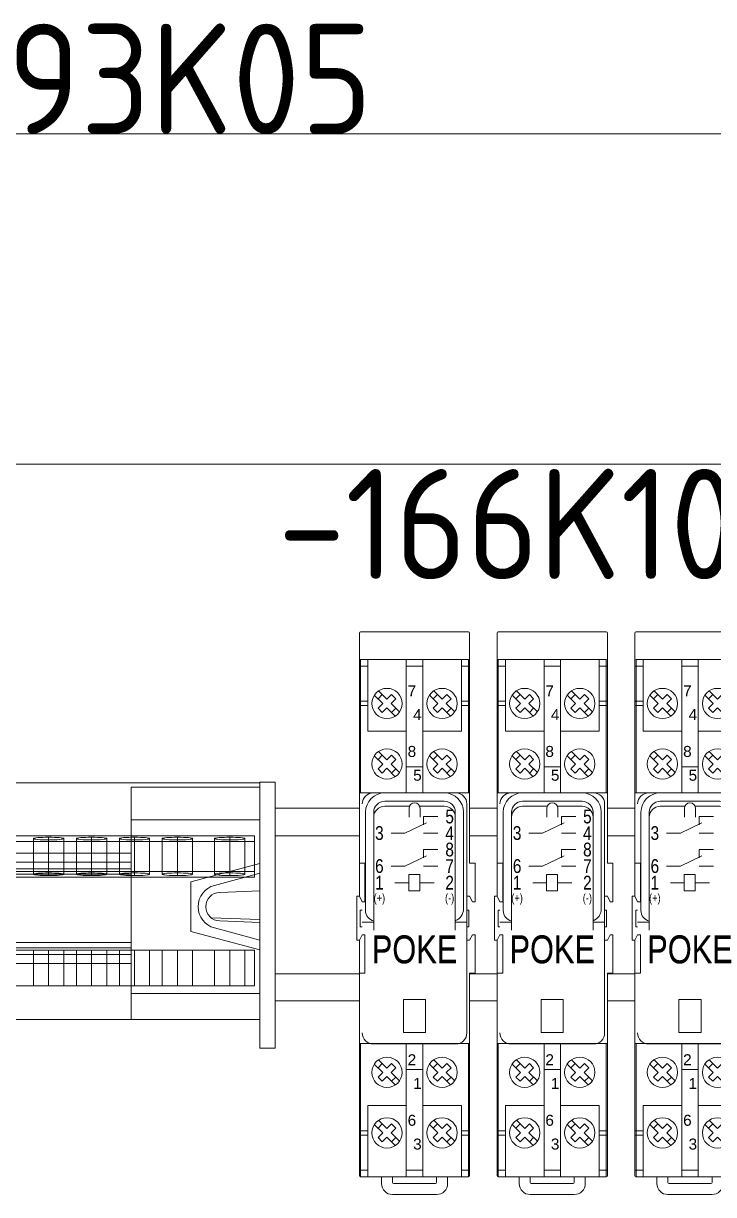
# Model space of a CAD drawing. Header units: millimetres. Extents: x 1359 to 3577, y 1333 to 3557.
# Drawn here: x 1726.3 to 1851.6, y 2063.9 to 2276.6 of the extents above; entities that cross this region are included whole.
import ezdxf
from ezdxf.enums import TextEntityAlignment as Align

# ---------------------------------------------------------------- set-up
doc = ezdxf.new("R2010")
doc.units = ezdxf.units.MM
doc.layers.add('000-PI-Oprema', color=30, linetype='Continuous', lineweight=5)
doc.layers.add('000-SI-Oprema', color=30, linetype='Continuous', lineweight=0)
doc.layers.add('002-PI-Kabelska kanalica', color=150, linetype='Continuous')
doc.styles.add('NUOVO', font='txt.shx', dxfattribs={"width": 0.8, "height": 0.8})
doc.styles.add('PI0', font='isocpeur.ttf', dxfattribs={"width": 0.9})
doc.styles.get("Standard").update_dxf_attribs({"font": 'arial.ttf'})

# ---------------------------------------------------------------- blocks, each defined once
blk = doc.blocks.new('*U50')
at = {"layer": '002-PI-Kabelska kanalica', "color": 0, "linetype": 'ByBlock', "lineweight": 0}
for p, q in [((-20, -100), (-20, 715)), ((40, -100), (40, 715))]:
    blk.add_line(p, q, dxfattribs=at)
blk = doc.blocks.new('bd-100-125al')
at = {"layer": '000-PI-Oprema', "color": 0, "linetype": 'ByBlock', "lineweight": 0}
for p, q in [((56367.23, 32694.92), (56367.23, 32694.92)), ((56370.32, 32694.92), (56370.32, 32694.92)), ((56371.92, 32694.92), (56371.92, 32694.92)), ((56380.52, 32694.92), (56380.52, 32694.92)), ((56383.02, 32694.92), (56383.02, 32694.92)), ((56386.86, 32694.92), (56386.86, 32694.92)), ((56392.27, 32694.94), (56392.27, 32694.94)), ((56396.62, 32694.92), (56396.62, 32694.92)), ((56406.21, 32694.92), (56406.21, 32694.92)), ((56407.41, 32694.92), (56407.41, 32694.92)), ((56409.32, 32694.92), (56409.32, 32694.92)), ((56411.22, 32694.92), (56411.22, 32694.92)), ((56415.55, 32694.92), (56415.55, 32694.92)), ((56367.23, 32692.12), (56368.13, 32692.12)), ((56367.23, 32692.12), (56367.23, 32692.12)), ((56367.32, 32692.12), (56367.32, 32692.12)), ((56367.32, 32692.12), (56367.32, 32536.02)), ((56370.43, 32692.12), (56368.13, 32692.12)), ((56368.13, 32692.12), (56368.13, 32692.12)), ((56368.13, 32668.77), (56368.13, 32692.12)), ((56369.62, 32692.12), (56368.13, 32692.12)), ((56368.82, 32692.12), (56368.82, 32692.12)), ((56369.62, 32692.12), (56369.62, 32692.12)), ((56369.62, 32692.12), (56369.62, 32692.12)), ((56369.62, 32692.12), (56369.62, 32692.12)), ((56369.62, 32692.12), (56369.62, 32692.12)), ((56369.62, 32692.12), (56369.62, 32692.12)), ((56369.62, 32692.12), (56369.62, 32692.12)), ((56369.62, 32692.12), (56369.62, 32692.12)), ((56371.82, 32692.12), (56369.62, 32692.12)), ((56370.32, 32692.12), (56370.32, 32692.12)), ((56370.32, 32692.12), (56370.32, 32692.12)), ((56371.56, 32692.12), (56370.43, 32692.12)), ((56370.43, 32692.12), (56370.43, 32692.12)), ((56380.52, 32692.12), (56371.56, 32692.12)), ((56371.82, 32692.12), (56371.82, 32692.12)), ((56371.92, 32692.12), (56371.82, 32692.12)), ((56371.82, 32692.12), (56371.82, 32692.12)), ((56371.92, 32692.12), (56371.92, 32692.12)), ((56371.93, 32692.12), (56371.93, 32692.12)), ((56371.93, 32692.12), (56371.93, 32692.12)), ((56372.32, 32692.12), (56371.93, 32692.12)), ((56372.32, 32692.12), (56372.32, 32692.12)), ((56372.32, 32692.12), (56373.52, 32692.12)), ((56372.32, 32692.12), (56372.32, 32692.12)), ((56373.52, 32692.12), (56373.52, 32692.12)), ((56375.42, 32692.12), (56373.52, 32692.12)), ((56374.02, 32692.12), (56374.02, 32692.12)), ((56374.02, 32692.12), (56374.02, 32668.77)), ((56375.42, 32692.12), (56377.82, 32692.12)), ((56376.96, 32691.17), (56376.96, 32562.17)), ((56376.96, 32691.17), (56383.44, 32691.17)), ((56380.52, 32692.12), (56377.82, 32692.12)), ((56378.01, 32572.17), (56378.01, 32691.17)), ((56380.52, 32692.12), (56381.97, 32692.12)), ((56380.52, 32692.12), (56380.52, 32692.12)), ((56380.52, 32692.12), (56380.52, 32692.12)), ((56383.77, 32692.12), (56381.97, 32692.12)), ((56381.97, 32692.12), (56381.97, 32692.12)), ((56385.32, 32679.62), (56381.97, 32692.12)), ((56383.44, 32691.17), (56383.44, 32562.17)), ((56384.49, 32691.17), (56383.44, 32691.17)), ((56383.75, 32692.12), (56383.75, 32692.12)), ((56385.95, 32683.88), (56383.75, 32692.12)), ((56386.96, 32692.12), (56383.77, 32692.12)), ((56383.77, 32692.12), (56383.77, 32692.12)), ((56384.49, 32572.17), (56384.49, 32691.17)), ((56392.17, 32692.12), (56386.96, 32692.12)), ((56387.22, 32684.83), (56386.96, 32692.12)), ((56392.17, 32692.12), (56391.86, 32683.31)), ((56395.87, 32692.12), (56392.17, 32692.12)), ((56392.67, 32692.12), (56392.41, 32684.83)), ((56395.89, 32692.12), (56393.68, 32683.88)), ((56397.66, 32692.12), (56394.32, 32679.62)), ((56397.66, 32692.12), (56395.87, 32692.12)), ((56395.87, 32692.12), (56395.87, 32692.12)), ((56395.89, 32692.12), (56395.89, 32692.12)), ((56397.66, 32692.12), (56399.12, 32692.12)), ((56397.66, 32692.12), (56397.66, 32692.12)), ((56397.71, 32691.17), (56397.71, 32562.17)), ((56397.71, 32691.17), (56397.71, 32691.17)), ((56397.71, 32691.17), (56404.21, 32691.17)), ((56404.97, 32692.12), (56399.12, 32692.12)), ((56399.12, 32692.12), (56399.12, 32692.12)), ((56399.12, 32692.12), (56404.72, 32692.12)), ((56404.21, 32691.17), (56404.21, 32562.17)), ((56404.21, 32691.17), (56404.21, 32691.17)), ((56406.32, 32692.12), (56404.72, 32692.12)), ((56405.62, 32692.12), (56405.62, 32668.77)), ((56406.32, 32692.12), (56406.21, 32692.12)), ((56406.21, 32692.12), (56406.21, 32692.12)), ((56406.21, 32692.12), (56406.21, 32692.12)), ((56406.32, 32692.12), (56406.35, 32692.12)), ((56408.05, 32692.12), (56406.35, 32692.12)), ((56407.41, 32692.12), (56407.41, 32692.12)), ((56407.72, 32692.12), (56407.72, 32692.12)), ((56407.82, 32692.12), (56407.82, 32692.12)), ((56409.32, 32692.12), (56409.32, 32692.12)), ((56409.32, 32692.12), (56409.32, 32692.12)), ((56410.32, 32692.12), (56410.32, 32692.12)), ((56411.22, 32692.12), (56411.22, 32692.12)), ((56415.55, 32692.12), (56415.55, 32692.12)), ((56377.45, 32689.42), (56383.93, 32689.42)), ((56397.71, 32689.42), (56404.21, 32689.42)), ((56383.69, 32686.67), (56377.21, 32686.67)), ((56384.17, 32686.67), (56377.69, 32686.67)), ((56404.21, 32686.67), (56397.71, 32686.67)), ((56404.21, 32686.67), (56397.71, 32686.67)), ((56387.22, 32684.83), (56387.22, 32684.83)), ((56392.41, 32684.83), (56392.41, 32684.83)), ((56392.41, 32684.83), (56392.41, 32684.83)), ((56377.45, 32683.92), (56383.93, 32683.92)), ((56385.95, 32683.88), (56385.95, 32683.88)), ((56391.86, 32683.31), (56391.86, 32683.31)), ((56393.68, 32683.88), (56393.68, 32683.88)), ((56397.71, 32683.92), (56404.21, 32683.92)), ((56377.45, 32679.92), (56383.93, 32679.92)), ((56385.32, 32679.62), (56385.32, 32679.62)), ((56385.32, 32679.62), (56394.32, 32679.62)), ((56394.32, 32679.62), (56394.32, 32679.62)), ((56397.71, 32679.92), (56404.21, 32679.92)), ((56383.69, 32677.17), (56377.21, 32677.17)), ((56384.17, 32677.17), (56377.69, 32677.17)), ((56404.21, 32677.17), (56397.71, 32677.17)), ((56404.21, 32677.17), (56397.71, 32677.17)), ((56377.45, 32674.42), (56383.93, 32674.42)), ((56397.71, 32674.42), (56404.21, 32674.42)), ((56377.45, 32672.12), (56383.93, 32672.12)), ((56397.71, 32672.12), (56404.21, 32672.12)), ((56368.13, 32668.77), (56369.62, 32668.77)), ((56368.13, 32668.77), (56368.13, 32668.77)), ((56369.62, 32668.77), (56369.63, 32668.77)), ((56369.63, 32668.77), (56371.93, 32668.77)), ((56370.43, 32668.77), (56370.43, 32668.77)), ((56370.92, 32668.77), (56370.92, 32668.77)), ((56371.93, 32668.77), (56371.93, 32668.77)), ((56371.93, 32668.77), (56372.12, 32668.77)), ((56372.12, 32668.77), (56380.12, 32668.77)), ((56372.12, 32668.77), (56372.12, 32668.77)), ((56383.69, 32669.37), (56377.21, 32669.37)), ((56384.17, 32669.37), (56377.69, 32669.37)), ((56380.12, 32668.77), (56400.12, 32668.77)), ((56380.12, 32562.17), (56380.12, 32668.77)), ((56380.12, 32668.77), (56380.12, 32668.77)), ((56381.72, 32668.77), (56381.72, 32668.77)), ((56381.72, 32562.17), (56381.72, 32668.77)), ((56382.92, 32668.77), (56382.92, 32668.77)), ((56382.92, 32562.17), (56382.92, 32668.77)), ((56382.92, 32562.17), (56382.92, 32668.77)), ((56383.92, 32668.77), (56383.92, 32562.17)), ((56396.32, 32562.17), (56396.32, 32668.77)), ((56397.32, 32668.77), (56397.32, 32562.17)), ((56397.32, 32668.77), (56397.32, 32668.77)), ((56397.32, 32562.17), (56397.32, 32668.77)), ((56404.21, 32669.37), (56397.71, 32669.37)), ((56404.21, 32669.37), (56397.71, 32669.37)), ((56398.52, 32668.77), (56398.52, 32668.77)), ((56398.52, 32562.17), (56398.52, 32668.77)), ((56400.12, 32668.77), (56407.72, 32668.77)), ((56400.12, 32668.77), (56400.12, 32562.17)), ((56400.12, 32668.77), (56400.12, 32668.77)), ((56408.12, 32668.77), (56407.72, 32668.77)), ((56407.72, 32668.77), (56407.72, 32668.77)), ((56408.12, 32668.77), (56408.12, 32668.77)), ((56408.12, 32668.77), (56409.32, 32668.77)), ((56410.32, 32668.77), (56409.32, 32668.77)), ((56409.32, 32668.77), (56409.32, 32668.77)), ((56410.32, 32668.77), (56410.32, 32668.77)), ((56377.45, 32666.62), (56383.93, 32666.62)), ((56397.71, 32666.62), (56404.21, 32666.62)), ((56377.45, 32664.32), (56383.93, 32664.32)), ((56397.71, 32664.32), (56404.21, 32664.32)), ((56383.69, 32661.57), (56377.21, 32661.57)), ((56384.17, 32661.57), (56377.69, 32661.57)), ((56404.21, 32661.57), (56397.71, 32661.57)), ((56404.21, 32661.57), (56397.71, 32661.57)), ((56377.45, 32658.82), (56383.93, 32658.82)), ((56397.71, 32658.82), (56404.21, 32658.82)), ((56377.45, 32656.52), (56383.93, 32656.52)), ((56397.71, 32656.52), (56404.21, 32656.52)), ((56383.69, 32653.77), (56377.21, 32653.77)), ((56384.17, 32653.77), (56377.69, 32653.77)), ((56404.21, 32653.77), (56397.71, 32653.77)), ((56404.21, 32653.77), (56397.71, 32653.77)), ((56377.45, 32651.02), (56383.93, 32651.02)), ((56397.71, 32651.02), (56404.21, 32651.02))]:
    blk.add_line(p, q, dxfattribs=at)
for points in [[(56373.52, 32694.92), (56372.32, 32694.92), (56372.32, 32694.92), (56371.92, 32694.92), (56369.62, 32694.92), (56369.62, 32694.92), (56368.13, 32694.92), (56368.13, 32694.92), (56367.23, 32694.92), (56367.23, 32692.12)], [(56399.12, 32694.92), (56399.12, 32694.92), (56392.77, 32694.92), (56392.77, 32694.92), (56392.77, 32694.92), (56392.77, 32694.92), (56392.27, 32694.92), (56386.86, 32694.92), (56380.52, 32694.92), (56378.02, 32694.92), (56377.82, 32694.92), (56375.42, 32694.92), (56375.22, 32694.92), (56373.52, 32694.92), (56373.52, 32694.92)], [(56399.12, 32694.92), (56404.72, 32694.92), (56405.21, 32694.92), (56405.71, 32694.92), (56406.21, 32694.92), (56406.32, 32694.92), (56406.35, 32694.92), (56408.05, 32694.92), (56413.55, 32694.92), (56413.98, 32694.92), (56415.55, 32694.92), (56415.55, 32692.12), (56413.98, 32692.12), (56413.55, 32692.12), (56408.05, 32692.12)]]:
    blk.add_lwpolyline(points, dxfattribs=at)
at = {"layer": '000-PI-Oprema', "color": 0, "linetype": 'ByBlock', "lineweight": 0, "ltscale": 0.25}
blk.add_lwpolyline([(56410.32, 32668.77), (56410.32, 32692.12), (56410.32, 32562.17)], dxfattribs=at)
at = {"layer": '000-PI-Oprema', "color": 0, "linetype": 'ByBlock', "lineweight": 0}
for radius, start, end in [(2.6, 182, 358), (4, 195, 345)]:
    blk.add_arc((56389.82, 32684.92), radius, start, end, dxfattribs=at)
for centre, start_param, end_param in [((56377.45, 32686.67), 0, 1.570796), ((56377.45, 32686.67), -1.570796, 0), ((56383.93, 32686.67), 0, 1.570796), ((56383.93, 32686.67), -1.570796, 0), ((56377.45, 32686.67), 1.570796, 3.141593), ((56377.45, 32686.67), 3.141593, 4.712389), ((56383.93, 32686.67), 1.570796, 3.141593), ((56383.93, 32686.67), 3.141593, 4.712389), ((56377.45, 32677.17), 0, 1.570796), ((56377.45, 32677.17), -1.570796, 0), ((56383.93, 32677.17), 0, 1.570796), ((56383.93, 32677.17), -1.570796, 0), ((56377.45, 32677.17), 1.570796, 3.141593), ((56377.45, 32677.17), 3.141593, 4.712389), ((56383.93, 32677.17), 1.570796, 3.141593), ((56383.93, 32677.17), 3.141593, 4.712389), ((56377.45, 32669.37), 0, 1.570796), ((56377.45, 32669.37), -1.570796, 0), ((56383.93, 32669.37), 0, 1.570796), ((56383.93, 32669.37), -1.570796, 0), ((56377.45, 32669.37), 1.570796, 3.141593), ((56377.45, 32669.37), 3.141593, 4.712389), ((56383.93, 32669.37), 1.570796, 3.141593), ((56383.93, 32669.37), 3.141593, 4.712389), ((56377.45, 32661.57), 0, 1.570796), ((56377.45, 32661.57), -1.570796, 0), ((56383.93, 32661.57), 0, 1.570796), ((56383.93, 32661.57), -1.570796, 0), ((56377.45, 32661.57), 1.570796, 3.141593), ((56377.45, 32661.57), 3.141593, 4.712389), ((56383.93, 32661.57), 1.570796, 3.141593), ((56383.93, 32661.57), 3.141593, 4.712389), ((56377.45, 32653.77), 0, 1.570796), ((56377.45, 32653.77), -1.570796, 0), ((56383.93, 32653.77), 0, 1.570796), ((56383.93, 32653.77), -1.570796, 0), ((56377.45, 32653.77), 1.570796, 3.141593), ((56377.45, 32653.77), 3.141593, 4.712389), ((56383.93, 32653.77), 1.570796, 3.141593), ((56383.93, 32653.77), 3.141593, 4.712389)]:
    blk.add_ellipse(centre, major_axis=(0, 2.75), ratio=0.087156, start_param=start_param, end_param=end_param, dxfattribs=at)
blk = doc.blocks.new('AMRA POKS')
at = {"layer": '000-PI-Oprema', "color": 0, "linetype": 'ByBlock', "lineweight": 0}
for p, q in [((46895.72, 23999.18), (46899.62, 24001.08)), ((46901.72, 24002.18), (46899.12, 24002.18)), ((46899.12, 24000.68), (46899.12, 24002.18)), ((46893.22, 23999.18), (46895.72, 23999.18)), ((46901.72, 23999.18), (46899.12, 23999.18)), ((46895.72, 23993.18), (46899.62, 23995.08)), ((46901.72, 23996.18), (46899.12, 23996.18)), ((46899.12, 23994.68), (46899.12, 23996.18)), ((46893.22, 23993.18), (46895.72, 23993.18)), ((46901.72, 23993.18), (46899.12, 23993.18)), ((46893.92, 23990.18), (46896.42, 23990.18)), ((46896.42, 23991.68), (46896.42, 23988.68)), ((46896.42, 23991.68), (46898.42, 23991.68)), ((46898.42, 23991.68), (46898.42, 23988.68)), ((46901.02, 23990.18), (46898.42, 23990.18)), ((46898.42, 23988.68), (46896.42, 23988.68))]:
    blk.add_line(p, q, dxfattribs=at)
at = {"layer": '000-SI-Oprema', "color": 0, "linetype": 'ByBlock', "lineweight": 0}
for p, q in [((46887.47, 24035.53), (46887.47, 23987.73)), ((46887.67, 24035.73), (46907.27, 24035.73)), ((46907.47, 24035.53), (46907.47, 23993.73)), ((46887.67, 24030.73), (46887.67, 24006.48)), ((46887.67, 24030.73), (46907.27, 24030.73)), ((46888.97, 24030.73), (46888.97, 24017.73)), ((46895.97, 24030.73), (46895.97, 24006.48)), ((46898.97, 24030.73), (46898.97, 24006.48)), ((46905.97, 24030.73), (46905.97, 24017.73)), ((46907.27, 24030.73), (46907.27, 24006.48)), ((46888.97, 24029.51), (46887.67, 24029.51)), ((46898.97, 24029.51), (46895.97, 24029.51)), ((46907.27, 24029.51), (46905.97, 24029.51)), ((46890.17, 24024.24), (46891.69, 24022.73)), ((46890.84, 24023.57), (46891.62, 24024.35)), ((46890.95, 24025.02), (46892.47, 24023.5)), ((46892.47, 24023.5), (46893.31, 24024.35)), ((46893.31, 24024.35), (46894.09, 24023.57)), ((46900.17, 24024.24), (46901.69, 24022.73)), ((46900.84, 24023.57), (46901.62, 24024.35)), ((46900.95, 24025.02), (46902.47, 24023.5)), ((46902.47, 24023.5), (46903.31, 24024.35)), ((46903.31, 24024.35), (46904.09, 24023.57)), ((46887.47, 24022.35), (46888.97, 24022.35)), ((46887.67, 24023.13), (46888.97, 24023.13)), ((46890.84, 24021.88), (46891.69, 24022.73)), ((46890.84, 24021.88), (46891.62, 24021.1)), ((46891.62, 24021.1), (46892.47, 24021.95)), ((46892.47, 24021.95), (46893.98, 24020.43)), ((46893.24, 24022.73), (46894.09, 24023.57)), ((46893.24, 24022.73), (46894.76, 24021.21)), ((46893.31, 24021.1), (46894.09, 24021.88)), ((46900.84, 24021.88), (46901.69, 24022.73)), ((46900.84, 24021.88), (46901.62, 24021.1)), ((46901.62, 24021.1), (46902.47, 24021.95)), ((46902.47, 24021.95), (46903.98, 24020.43)), ((46903.24, 24022.73), (46904.09, 24023.57)), ((46903.24, 24022.73), (46904.76, 24021.21)), ((46903.31, 24021.1), (46904.09, 24021.88)), ((46907.27, 24023.13), (46905.97, 24023.13)), ((46907.47, 24022.35), (46905.97, 24022.35)), ((46888.97, 24017.73), (46895.97, 24017.73)), ((46905.97, 24017.73), (46898.97, 24017.73)), ((46890.84, 24012.57), (46891.62, 24013.35)), ((46890.95, 24014.02), (46892.47, 24012.5)), ((46892.47, 24012.5), (46893.31, 24013.35)), ((46893.31, 24013.35), (46894.09, 24012.57)), ((46900.84, 24012.57), (46901.62, 24013.35)), ((46900.95, 24014.02), (46902.47, 24012.5)), ((46902.47, 24012.5), (46903.31, 24013.35)), ((46903.31, 24013.35), (46904.09, 24012.57)), ((46890.17, 24013.24), (46891.69, 24011.73)), ((46890.84, 24010.88), (46891.69, 24011.73)), ((46893.24, 24011.73), (46894.09, 24012.57)), ((46893.24, 24011.73), (46894.76, 24010.21)), ((46898.97, 24011.21), (46895.97, 24011.21)), ((46900.17, 24013.24), (46901.69, 24011.73)), ((46900.84, 24010.88), (46901.69, 24011.73)), ((46903.24, 24011.73), (46904.09, 24012.57)), ((46903.24, 24011.73), (46904.76, 24010.21)), ((46890.84, 24010.88), (46891.62, 24010.1)), ((46891.62, 24010.1), (46892.47, 24010.95)), ((46892.47, 24010.95), (46893.98, 24009.43)), ((46893.31, 24010.1), (46894.09, 24010.88)), ((46900.84, 24010.88), (46901.62, 24010.1)), ((46901.62, 24010.1), (46902.47, 24010.95)), ((46902.47, 24010.95), (46903.98, 24009.43)), ((46903.31, 24010.1), (46904.09, 24010.88)), ((46887.47, 24006.48), (46907.47, 24006.48)), ((46904.97, 24006.48), (46889.97, 24006.48)), ((46904.97, 24006.48), (46889.97, 24006.48)), ((46892.07, 24006.48), (46902.87, 24006.48)), ((46892.07, 24006.48), (46902.87, 24006.48)), ((46892.07, 24004.98), (46902.87, 24004.98)), ((46888.57, 24002.98), (46888.57, 23985.13)), ((46890.07, 24002.98), (46890.07, 23985.13)), ((46896.55, 24004.08), (46892.07, 24004.08)), ((46896.47, 24003.68), (46896.47, 24002.08)), ((46902.87, 24004.08), (46898.38, 24004.08)), ((46898.47, 24003.68), (46898.47, 24002.08)), ((46904.87, 24002.98), (46904.87, 23985.43)), ((46906.37, 24002.98), (46906.37, 23985.43)), ((46906.97, 23962.88), (46906.97, 24004.48)), ((46906.97, 23962.88), (46906.97, 24004.48)), ((46890.07, 24002.08), (46890.07, 23981.53)), ((46904.87, 24002.08), (46904.87, 23981.53)), ((46887.47, 23993.73), (46888.47, 23993.73)), ((46888.47, 23993.73), (46888.47, 23986.73)), ((46907.47, 23993.73), (46908.47, 23993.73)), ((46908.47, 23993.73), (46908.47, 23986.73)), ((46886.97, 23979.73), (46886.97, 23987.73)), ((46886.97, 23987.73), (46887.47, 23987.73)), ((46887.47, 23987.73), (46887.97, 23986.73)), ((46887.97, 23986.73), (46888.47, 23986.73)), ((46906.97, 23987.73), (46906.97, 23979.73)), ((46907.47, 23987.73), (46906.97, 23987.73)), ((46907.97, 23986.73), (46907.47, 23987.73)), ((46908.47, 23986.73), (46907.97, 23986.73)), ((46887.62, 23985.18), (46887.62, 23982.18)), ((46887.97, 23985.18), (46887.62, 23985.18)), ((46887.62, 23985.18), (46887.62, 23982.18)), ((46887.97, 23985.18), (46887.62, 23985.18)), ((46907.32, 23985.18), (46906.97, 23985.18)), ((46907.32, 23985.18), (46906.97, 23985.18)), ((46907.32, 23985.18), (46907.32, 23982.18)), ((46907.32, 23985.18), (46907.32, 23982.18)), ((46887.97, 23982.18), (46887.62, 23982.18)), ((46887.97, 23982.18), (46887.62, 23982.18)), ((46890.07, 23983.03), (46887.97, 23983.03)), ((46904.87, 23983.03), (46906.97, 23983.03)), ((46907.32, 23982.18), (46906.97, 23982.18)), ((46907.32, 23982.18), (46906.97, 23982.18)), ((46887.47, 23979.73), (46886.97, 23979.73)), ((46887.97, 23980.73), (46887.47, 23979.73)), ((46887.47, 23979.73), (46887.47, 23936.93)), ((46888.47, 23980.73), (46887.97, 23980.73)), ((46888.47, 23980.73), (46888.47, 23973.73)), ((46907.47, 23979.73), (46906.97, 23979.73)), ((46907.47, 23979.73), (46907.97, 23980.73)), ((46908.47, 23980.73), (46907.97, 23980.73)), ((46908.47, 23980.73), (46908.47, 23973.73)), ((46887.47, 23973.73), (46888.47, 23973.73)), ((46907.47, 23973.73), (46907.47, 23936.93)), ((46907.47, 23973.73), (46908.47, 23973.73)), ((46899.47, 23968.98), (46895.47, 23968.98)), ((46895.47, 23968.98), (46895.47, 23962.98)), ((46899.47, 23968.98), (46899.47, 23962.98)), ((46899.47, 23962.98), (46895.47, 23962.98)), ((46887.47, 23960.98), (46907.47, 23960.98)), ((46887.67, 23960.98), (46887.67, 23936.73)), ((46889.97, 23960.88), (46904.97, 23960.88)), ((46889.97, 23960.88), (46904.97, 23960.88)), ((46895.97, 23960.98), (46895.97, 23936.73)), ((46898.97, 23960.98), (46898.97, 23936.73)), ((46907.27, 23960.98), (46907.27, 23936.73)), ((46890.95, 23958.02), (46892.47, 23956.5)), ((46900.95, 23958.02), (46902.47, 23956.5)), ((46890.17, 23957.24), (46891.69, 23955.73)), ((46890.84, 23956.57), (46891.62, 23957.35)), ((46892.47, 23956.5), (46893.31, 23957.35)), ((46893.24, 23955.73), (46894.09, 23956.57)), ((46893.31, 23957.35), (46894.09, 23956.57)), ((46898.97, 23956.24), (46895.97, 23956.24)), ((46900.17, 23957.24), (46901.69, 23955.73)), ((46900.84, 23956.57), (46901.62, 23957.35)), ((46902.47, 23956.5), (46903.31, 23957.35)), ((46903.24, 23955.73), (46904.09, 23956.57)), ((46903.31, 23957.35), (46904.09, 23956.57)), ((46890.84, 23954.88), (46891.69, 23955.73)), ((46890.84, 23954.88), (46891.62, 23954.1)), ((46891.62, 23954.1), (46892.47, 23954.95)), ((46892.47, 23954.95), (46893.98, 23953.43)), ((46893.24, 23955.73), (46894.76, 23954.21)), ((46893.31, 23954.1), (46894.09, 23954.88)), ((46900.84, 23954.88), (46901.69, 23955.73)), ((46900.84, 23954.88), (46901.62, 23954.1)), ((46901.62, 23954.1), (46902.47, 23954.95)), ((46902.47, 23954.95), (46903.98, 23953.43)), ((46903.24, 23955.73), (46904.76, 23954.21)), ((46903.31, 23954.1), (46904.09, 23954.88)), ((46888.97, 23949.73), (46888.97, 23936.73)), ((46888.97, 23949.73), (46895.97, 23949.73)), ((46905.97, 23949.73), (46898.97, 23949.73)), ((46905.97, 23949.73), (46905.97, 23936.73)), ((46890.17, 23946.24), (46891.69, 23944.73)), ((46890.84, 23945.57), (46891.62, 23946.35)), ((46890.95, 23947.02), (46892.47, 23945.5)), ((46892.47, 23945.5), (46893.31, 23946.35)), ((46893.24, 23944.73), (46894.09, 23945.57)), ((46893.31, 23946.35), (46894.09, 23945.57)), ((46900.17, 23946.24), (46901.69, 23944.73)), ((46900.84, 23945.57), (46901.62, 23946.35)), ((46900.95, 23947.02), (46902.47, 23945.5)), ((46902.47, 23945.5), (46903.31, 23946.35)), ((46903.24, 23944.73), (46904.09, 23945.57)), ((46903.31, 23946.35), (46904.09, 23945.57)), ((46887.47, 23945.1), (46888.97, 23945.1)), ((46887.67, 23944.32), (46888.97, 23944.32)), ((46890.84, 23943.88), (46891.69, 23944.73)), ((46890.84, 23943.88), (46891.62, 23943.1)), ((46891.62, 23943.1), (46892.47, 23943.95)), ((46892.47, 23943.95), (46893.98, 23942.43)), ((46893.24, 23944.73), (46894.76, 23943.21)), ((46893.31, 23943.1), (46894.09, 23943.88)), ((46900.84, 23943.88), (46901.69, 23944.73)), ((46900.84, 23943.88), (46901.62, 23943.1)), ((46901.62, 23943.1), (46902.47, 23943.95)), ((46902.47, 23943.95), (46903.98, 23942.43)), ((46903.24, 23944.73), (46904.76, 23943.21)), ((46903.31, 23943.1), (46904.09, 23943.88)), ((46905.97, 23945.1), (46907.47, 23945.1)), ((46907.27, 23944.32), (46905.97, 23944.32)), ((46888.97, 23937.94), (46887.67, 23937.94)), ((46898.97, 23937.94), (46895.97, 23937.94)), ((46907.27, 23937.94), (46905.97, 23937.94)), ((46891.47, 23935.53), (46891.47, 23936.73)), ((46893.47, 23935.73), (46893.47, 23936.73)), ((46901.27, 23935.53), (46893.67, 23935.53)), ((46901.47, 23936.73), (46901.47, 23935.73)), ((46903.47, 23936.73), (46903.47, 23935.53)), ((46901.47, 23933.53), (46893.47, 23933.53))]:
    blk.add_line(p, q, dxfattribs=at)
for points in [[(46887.47, 24029.43), (46887.47, 24029.44), (46887.47, 24029.45), (46887.48, 24029.46), (46887.49, 24029.47), (46887.51, 24029.48), (46887.52, 24029.49), (46887.54, 24029.49), (46887.57, 24029.5), (46887.59, 24029.5), (46887.61, 24029.51), (46887.64, 24029.51), (46887.67, 24029.51)], [(46907.47, 24029.43), (46907.46, 24029.44), (46907.46, 24029.45), (46907.45, 24029.46), (46907.44, 24029.47), (46907.42, 24029.48), (46907.41, 24029.49), (46907.39, 24029.49), (46907.37, 24029.5), (46907.34, 24029.5), (46907.32, 24029.51), (46907.29, 24029.51), (46907.27, 24029.51)], [(46887.67, 24023.13), (46887.64, 24023.13), (46887.61, 24023.13), (46887.59, 24023.13), (46887.57, 24023.12), (46887.54, 24023.12), (46887.52, 24023.11), (46887.51, 24023.1), (46887.49, 24023.09), (46887.48, 24023.08), (46887.47, 24023.08), (46887.47, 24023.07), (46887.47, 24023.05)], [(46907.27, 24023.13), (46907.29, 24023.13), (46907.32, 24023.13), (46907.34, 24023.13), (46907.37, 24023.12), (46907.39, 24023.12), (46907.41, 24023.11), (46907.42, 24023.1), (46907.44, 24023.09), (46907.45, 24023.08), (46907.46, 24023.08), (46907.46, 24023.07), (46907.47, 24023.05)], [(46887.67, 23944.32), (46887.64, 23944.32), (46887.61, 23944.32), (46887.59, 23944.32), (46887.57, 23944.33), (46887.54, 23944.33), (46887.52, 23944.34), (46887.51, 23944.35), (46887.49, 23944.36), (46887.48, 23944.37), (46887.47, 23944.38), (46887.47, 23944.39), (46887.47, 23944.4)], [(46907.47, 23944.4), (46907.46, 23944.39), (46907.46, 23944.38), (46907.45, 23944.37), (46907.44, 23944.36), (46907.42, 23944.35), (46907.41, 23944.34), (46907.39, 23944.33), (46907.37, 23944.33), (46907.34, 23944.32), (46907.32, 23944.32), (46907.29, 23944.32), (46907.27, 23944.32)], [(46887.47, 23938.02), (46887.47, 23938.01), (46887.47, 23938), (46887.48, 23937.99), (46887.49, 23937.98), (46887.51, 23937.97), (46887.52, 23937.96), (46887.54, 23937.96), (46887.57, 23937.95), (46887.59, 23937.95), (46887.61, 23937.94), (46887.64, 23937.94), (46887.67, 23937.94)], [(46907.27, 23937.94), (46907.29, 23937.94), (46907.32, 23937.94), (46907.34, 23937.95), (46907.37, 23937.95), (46907.39, 23937.96), (46907.41, 23937.96), (46907.42, 23937.97), (46907.44, 23937.98), (46907.45, 23937.99), (46907.46, 23938), (46907.46, 23938.01), (46907.47, 23938.02)]]:
    blk.add_lwpolyline(points, dxfattribs=at)
at = {"layer": '000-SI-Oprema', "color": 0, "linetype": 'ByBlock', "lineweight": 0, "ltscale": 0.25}
blk.add_lwpolyline([(46887.63, 23936.73), (46907.27, 23936.73)], dxfattribs=at)
at = {"layer": '000-SI-Oprema', "color": 0, "linetype": 'ByBlock', "lineweight": 0}
for centre in [(46892.47, 24022.73), (46902.47, 24022.73), (46892.47, 24011.73), (46902.47, 24011.73), (46892.47, 23955.73), (46902.47, 23955.73), (46892.47, 23944.73), (46902.47, 23944.73)]:
    blk.add_circle(centre, 2.75, dxfattribs=at)
for centre, radius, start, end in [((46887.67, 24035.53), 0.2, 90, 180), ((46907.27, 24035.53), 0.2, 0, 90), ((46887.67, 24030.53), 0.2, 90, 180), ((46907.27, 24030.53), 0.2, 0, 90), ((46889.97, 24004.48), 2, 90, 180), ((46889.97, 24004.48), 2, 90, 180), ((46892.07, 24002.98), 3.5, 90, 180), ((46892.07, 24002.98), 2, 90, 180), ((46902.87, 24002.98), 3.5, 0, 90), ((46902.87, 24002.98), 2, 0, 90), ((46904.97, 24004.48), 2, 0, 90), ((46904.97, 24004.48), 2, 0, 90), ((46892.07, 24002.08), 2, 90, 180), ((46897.47, 24003.68), 1, 0, 180), ((46902.87, 24002.08), 2, 0, 90), ((46890.57, 23985.13), 2, 180, 255.5225), ((46904.07, 23985.43), 2.3, 290.3544, 0), ((46889.97, 23962.88), 2, 180, 270), ((46889.97, 23962.88), 2, 180, 270), ((46904.97, 23962.88), 2, 270, 0), ((46904.97, 23962.88), 2, 270, 0), ((46887.67, 23936.93), 0.2, 180, 270), ((46907.27, 23936.93), 0.2, 270, 0), ((46893.47, 23935.53), 2, 180, 270), ((46893.67, 23935.73), 0.2, 180, 270), ((46901.27, 23935.73), 0.2, 270, 0), ((46901.47, 23935.53), 2, 270, 0)]:
    blk.add_arc(centre, radius, start, end, dxfattribs=at)
at = {"layer": '000-PI-Oprema', "color": 0, "linetype": 'ByBlock', "lineweight": 0, "attachment_point": 5, "style": 'NUOVO'}
for s, width, heights, insert, char_height in [('{\\fArial|b0|i0|c238|p34;5}', 4.25, [2.89], (46903.84, 24002.18), 2.5), ('{\\fArial|b0|i0|c238|p34;3}', 4.25, [2.89], (46891.09, 23999.18), 2.5), ('{\\fArial|b0|i0|c238|p34;4}', 4.25, [2.89], (46903.84, 23999.18), 2.5), ('{\\fArial|b0|i0|c238|p34;8}', 4.25, [2.89], (46903.84, 23996.18), 2.5), ('{\\fArial|b0|i0|c238|p34;6}', 4.25, [2.89], (46891.09, 23993.18), 2.5), ('{\\fArial|b0|i0|c238|p34;7}', 4.25, [2.89], (46903.84, 23993.18), 2.5), ('{\\fArial|b0|i0|c238|p34;1}', 4.25, [2.89], (46891.09, 23990.18), 2.5), ('{\\fArial|b0|i0|c238|p34;2}', 4.25, [2.89], (46903.84, 23990.18), 2.5), ('{\\fArial|b0|i0|c238|p34;(+)}', 4.25, [2.89], (46891.09, 23987.18), 1.5), ('{\\fArial|b0|i0|c238|p34;(-)}', 4.25, [2.89], (46903.84, 23987.18), 1.5), ('{\\fArial|b0|i0|c238|p34;POK\\fArial|b0|i0|c0|p34;E}', 17, [0], (46897.47, 23978.08), 5)]:
    blk.add_mtext_dynamic_manual_height_columns(s, width=width, gutter_width=4, heights=heights, dxfattribs=dict(at, insert=insert, char_height=char_height))
at = {"layer": '000-SI-Oprema', "color": 0, "linetype": 'ByBlock', "lineweight": 0, "char_height": 1.9995, "width": 2.5471}
for s, insert, attachment_point in [('{\\fArial|b0|i0|c0|p34;7}', (46896.22, 24026.02), 1), ('{\\fArial|b0|i0|c0|p34;4}', (46898.77, 24021.7), 3), ('{\\fArial|b0|i0|c0|p34;8}', (46896.22, 24015.02), 1), ('{\\fArial|b0|i0|c0|p34;5}', (46898.77, 24010.7), 3), ('{\\fArial|b0|i0|c0|p34;2}', (46896.22, 23959.02), 1), ('{\\fArial|b0|i0|c0|p34;1}', (46898.77, 23954.7), 3), ('{\\fArial|b0|i0|c0|p34;6}', (46896.22, 23948.02), 1), ('{\\fArial|b0|i0|c0|p34;3}', (46898.77, 23943.7), 3)]:
    blk.add_mtext(s, dxfattribs=dict(at, insert=insert, attachment_point=attachment_point))
at = {"layer": '000-SI-Oprema', "color": 0, "linetype": 'ByBlock', "lineweight": 0, "insert": (46897.47, 23977.98), "char_height": 5, "attachment_point": 5, "style": 'NUOVO'}
blk.add_mtext_dynamic_manual_height_columns('{\\fArial|b0|i0|c238|p34;POK\\fArial|b0|i0|c0|p34;E}', width=17, gutter_width=4, heights=[0], dxfattribs=at)

msp = doc.modelspace()

# ---------------------------------------------------------------- linework, layer by layer
at = {"layer": '002-PI-Kabelska kanalica', "color": 0, "linetype": 'ByBlock', "lineweight": 0, "ltscale": 0.25}
for points in [[(1772.054, 2134.04), (1787.332, 2134.056)], [(1807.332, 2134.04), (1812.332, 2134.056)], [(1832.332, 2134.04), (1837.332, 2134.056)], [(1772.054, 2129.04), (1787.332, 2129.04)], [(1807.332, 2129.04), (1812.332, 2129.04)], [(1832.332, 2129.04), (1837.332, 2129.04)], [(1772.054, 2103.951), (1787.332, 2103.951)], [(1807.332, 2103.951), (1812.332, 2103.951)], [(1832.332, 2103.951), (1837.332, 2103.951)], [(1772.054, 2099.04), (1787.332, 2099.04)], [(1807.332, 2099.04), (1812.332, 2099.04)], [(1832.332, 2099.04), (1837.332, 2099.04)]]:
    msp.add_lwpolyline(points, dxfattribs=at)

# ---------------------------------------------------------------- block references
for p in [(-45100.133, -21869.669), (-45075.133, -21869.669), (-45050.133, -21869.669)]:
    msp.add_blockref('AMRA POKS', p)
at = {"layer": '002-PI-Kabelska kanalica', "color": 0, "linetype": 'ByBlock', "lineweight": 0, "rotation": 270}
for name, p in [('*U50', (1701.071, 2236.556)), ('bd-100-125al', (-30922.866, 58505.972))]:
    msp.add_blockref(name, p, dxfattribs=at)

# ---------------------------------------------------------------- texts
at = {"layer": '002-PI-Kabelska kanalica', "color": 0, "linetype": 'ByBlock', "lineweight": 0, "style": 'PI0', "width": 0.9}
for s, p in [('-93K03...-93K05', (1703.472, 2266.556)), ('-166K10...-166K16', (1864.407, 2185.684))]:
    msp.add_text(s, height=20, dxfattribs=at).set_placement(p, align=Align.MIDDLE)

doc.saveas('drawing.dxf')
